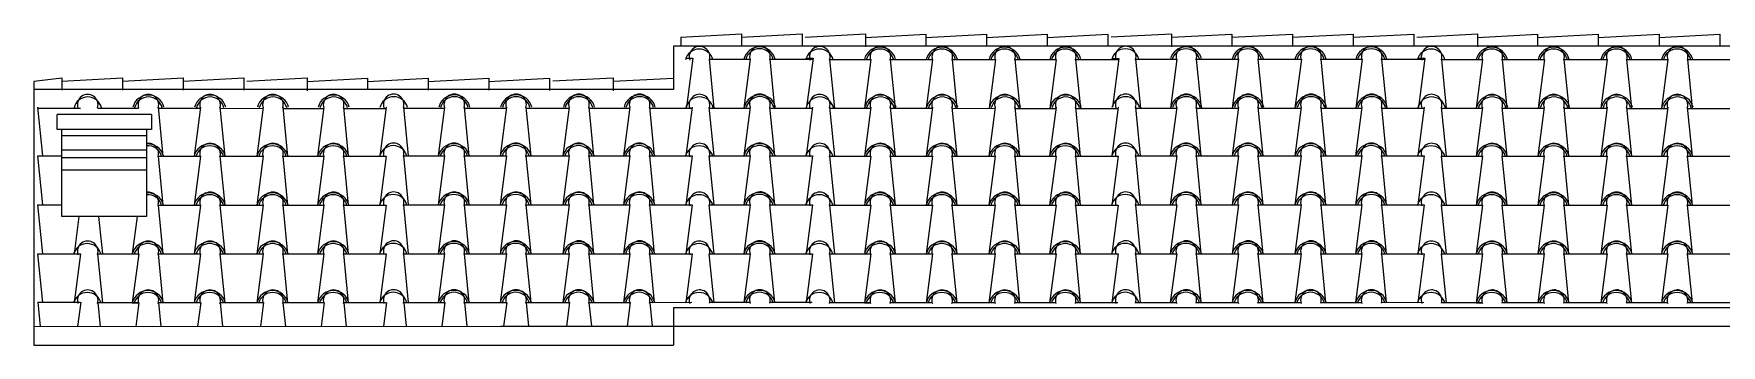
# Model space of a CAD drawing. Header units: millimetres. Extents: x -2768 to 386734, y -140 to 258833.
# Drawn here: x 127447 to 136415, y 145775 to 147428 of the extents above; entities that cross this region are included whole.
import ezdxf

# ---------------------------------------------------------------- set-up
doc = ezdxf.new("R2010")
doc.units = ezdxf.units.MM
doc.layers.add('rilievo', color=7, linetype='Continuous', lineweight=25)
doc.layers.add('TRATTEGGIO_tetto', color=1, linetype='Continuous', lineweight=0)

msp = doc.modelspace()

# ---------------------------------------------------------------- linework, layer by layer
at = {"layer": 'rilievo', "ltscale": 0.13}
for p, q in [((130846.8, 147361.9), (130846.8, 147131.9)), ((143260.3, 147361.9), (130846.8, 147361.9)), ((127446.8, 147131.9), (127446.8, 145774.8)), ((130846.8, 147131.9), (127446.8, 147131.9)), ((128071.8, 146999), (127571.8, 146999)), ((127571.8, 146920.4), (127571.8, 146999)), ((128046.8, 146999), (127596.8, 146999)), ((128071.8, 146999), (128071.8, 146920.4)), ((128071.8, 146920.4), (127571.8, 146920.4)), ((127596.8, 146458.2), (127596.8, 146920.4)), ((128046.8, 146920.4), (127596.8, 146920.4)), ((128046.8, 146920.4), (128046.8, 146458.2)), ((128046.8, 146887), (127596.8, 146887)), ((128046.8, 146810.8), (127596.8, 146810.8)), ((128046.8, 146769.9), (127596.8, 146769.9)), ((128046.8, 146703.1), (127596.8, 146703.1)), ((128046.8, 146458.2), (127596.8, 146458.2)), ((130846.8, 145975.1), (130846.8, 145774.8)), ((130846.8, 145975.1), (144779.9, 145975.1)), ((127446.8, 145874.8), (130846.8, 145875.1)), ((129926.8, 145875.1), (144779.9, 145875.1)), ((127446.8, 145774.8), (130846.8, 145774.8))]:
    msp.add_line(p, q, dxfattribs=at)
at = {"layer": 'TRATTEGGIO_tetto'}
for p, q in [((130885.1, 147409.9), (131207.7, 147426.8)), ((130885.1, 147409.9), (130885.1, 147362.7)), ((131207.6, 147410), (131530.2, 147426.9)), ((131207.7, 147426.8), (131207.6, 147362.8)), ((131207.7, 147426.8), (131207.6, 147361.8)), ((131530.2, 147426.9), (131530.2, 147361.9)), ((131546, 147410), (131867.6, 147426.8)), ((131867.6, 147426.8), (131867.5, 147357.9)), ((131867.6, 147408.6), (132187.8, 147425.3)), ((132187.8, 147425.3), (132187.7, 147364.3)), ((132187.8, 147408.5), (132510.3, 147425.4)), ((132510.3, 147408.6), (132832.9, 147425.5)), ((132510.3, 147425.4), (132510.3, 147361.3)), ((132832.9, 147425.5), (132832.8, 147361.4)), ((132832.9, 147408.6), (133155.4, 147425.6)), ((133155.4, 147425.6), (133155.4, 147360.5)), ((133172.1, 147411.1), (133493.7, 147427.9)), ((133493.7, 147427.9), (133493.6, 147359)), ((133493.7, 147409.7), (133813.9, 147426.4)), ((133813.9, 147426.4), (133813.8, 147365.4)), ((133813.9, 147409.6), (134136.4, 147426.5)), ((134136.4, 147409.7), (134459, 147426.6)), ((134136.4, 147426.5), (134136.4, 147362.4)), ((134459, 147426.6), (134458.9, 147362.5)), ((134459, 147409.7), (134781.5, 147426.6)), ((134781.5, 147426.6), (134781.5, 147361.6)), ((134797.4, 147410.1), (135119, 147426.9)), ((135119, 147426.9), (135119, 147358)), ((135119, 147408.7), (135439.2, 147425.4)), ((135439.2, 147408.6), (135761.8, 147425.5)), ((135439.2, 147425.4), (135439.2, 147364.4)), ((135761.8, 147425.5), (135761.7, 147361.4)), ((135761.8, 147408.7), (136084.3, 147425.6)), ((136084.3, 147425.6), (136084.3, 147361.5)), ((136084.3, 147408.7), (136406.9, 147425.6)), ((136406.9, 147425.6), (136406.9, 147360.6)), ((130915.3, 147298.5), (130949.2, 147298.5)), ((130949.2, 147298.5), (130915.3, 147038.9)), ((131035.5, 147293.4), (131061.4, 147033.9)), ((131036.6, 147293.4), (131253, 147293.4)), ((131221, 147293.4), (131254.9, 147293.4)), ((131254.9, 147293.4), (131221, 147033.9)), ((131358.2, 147293.4), (131384.1, 147033.9)), ((131359.3, 147293.4), (131584.1, 147293.4)), ((131554.3, 147298.7), (131588.2, 147298.7)), ((131588.2, 147298.7), (131554.3, 147039.2)), ((131676.3, 147292.1), (131702.2, 147032.5)), ((131677.4, 147292.1), (131893.4, 147292.1)), ((131861.4, 147292.1), (131895.3, 147292.1)), ((131895.3, 147292.1), (131861.4, 147032.5)), ((131998.6, 147292.1), (132024.5, 147032.5)), ((131999.7, 147292.1), (132221.8, 147292.1)), ((132189.8, 147292.1), (132223.7, 147292.1)), ((132223.7, 147292.1), (132189.8, 147032.5)), ((132327, 147292.1), (132352.9, 147032.5)), ((132328.1, 147292.1), (132555.5, 147292.1)), ((132523.6, 147292.1), (132557.4, 147292.1)), ((132557.4, 147292.1), (132523.6, 147032.5)), ((132660.7, 147292.1), (132686.6, 147032.5)), ((132661.8, 147292.1), (132878.2, 147292.1)), ((132846.2, 147292.1), (132880.1, 147292.1)), ((132880.1, 147292.1), (132846.2, 147032.5)), ((132983.4, 147292.1), (133009.3, 147032.5)), ((132984.5, 147292.1), (133209.3, 147292.1)), ((133179.6, 147297.4), (133213.4, 147297.4)), ((133213.4, 147297.4), (133179.6, 147037.9)), ((133302.4, 147293.1), (133328.3, 147033.6)), ((133303.5, 147293.1), (133519.5, 147293.1)), ((133487.5, 147293.1), (133521.4, 147293.1)), ((133521.4, 147293.1), (133487.5, 147033.6)), ((133624.7, 147293.1), (133650.6, 147033.6)), ((133625.8, 147293.1), (133847.9, 147293.1)), ((133815.9, 147293.1), (133849.8, 147293.1)), ((133849.8, 147293.1), (133815.9, 147033.6)), ((133953.1, 147293.1), (133979, 147033.6)), ((133954.2, 147293.1), (134181.7, 147293.1)), ((134149.7, 147293.1), (134183.5, 147293.1)), ((134183.5, 147293.1), (134149.7, 147033.6)), ((134286.9, 147293.1), (134312.7, 147033.6)), ((134287.9, 147293.1), (134504.3, 147293.1)), ((134506.2, 147293.1), (134472.3, 147033.6)), ((134472.4, 147293.1), (134506.2, 147293.1)), ((134609.5, 147293.1), (134635.4, 147033.6)), ((134610.6, 147293.1), (134835.4, 147293.1)), ((134805.7, 147298.5), (134839.5, 147298.5)), ((134839.5, 147298.5), (134805.7, 147038.9)), ((134927.8, 147292.1), (134953.6, 147032.6)), ((134928.8, 147292.1), (135144.9, 147292.1)), ((135112.9, 147292.1), (135146.7, 147292.1)), ((135146.7, 147292.1), (135112.9, 147032.6)), ((135250.1, 147292.1), (135275.9, 147032.6)), ((135251.2, 147292.1), (135473.3, 147292.1)), ((135441.3, 147292.1), (135475.1, 147292.1)), ((135475.1, 147292.1), (135441.3, 147032.6)), ((135578.5, 147292.1), (135604.3, 147032.6)), ((135579.5, 147292.1), (135807, 147292.1)), ((135775, 147292.1), (135808.9, 147292.1)), ((135808.9, 147292.1), (135775, 147032.6)), ((135912.2, 147292.1), (135938.1, 147032.6)), ((135913.3, 147292.1), (136129.7, 147292.1)), ((136097.7, 147292.1), (136131.6, 147292.1)), ((136131.6, 147292.1), (136097.7, 147032.6)), ((136234.9, 147292.1), (136260.7, 147032.6)), ((136236, 147292.1), (136460.7, 147292.1)), ((127446.8, 147176.5), (127595.5, 147193.4)), ((127446.8, 147174), (127446.8, 147131.9)), ((127595.5, 147193.4), (127595.5, 147129.3)), ((127595.5, 147176.5), (127918.1, 147193.4)), ((127595.5, 147193.4), (127595.5, 147128.3)), ((127918.1, 147193.4), (127918, 147128.4)), ((127918.1, 147176.5), (127918, 147129.2)), ((127918.1, 147176.5), (128240.6, 147193.4)), ((128240.6, 147193.4), (128240.6, 147129.3)), ((128240.6, 147176.5), (128563.2, 147193.4)), ((128240.6, 147193.4), (128240.6, 147128.3)), ((128563.2, 147193.4), (128563.2, 147128.4)), ((128579, 147176.6), (128900.6, 147193.3)), ((128900.6, 147193.3), (128900.5, 147124.4)), ((128900.5, 147175.1), (129220.8, 147191.9)), ((129220.7, 147175.1), (129543.3, 147192)), ((129220.8, 147191.9), (129220.7, 147130.8)), ((129543.3, 147192), (129543.3, 147127.9)), ((129543.3, 147175.1), (129865.9, 147192)), ((129865.9, 147192), (129865.8, 147128)), ((129865.9, 147175.2), (130188.4, 147192.1)), ((130188.4, 147192.1), (130188.4, 147127.1)), ((130205.1, 147177.7), (130526.7, 147194.4)), ((130526.7, 147194.4), (130526.6, 147125.5)), ((130526.7, 147176.2), (130846.9, 147193)), ((130846.9, 147193), (130846.8, 147131.9)), ((127467.4, 147039.2), (127493.3, 146779.7)), ((127468, 147033.2), (127694.4, 147033.1)), ((127786, 147032.6), (128003.8, 147032.5)), ((128107.8, 147037.9), (128133.7, 146778.3)), ((128108.4, 147032.4), (128332.2, 147032.3)), ((128332.9, 147037.9), (128299, 146778.3)), ((128436.2, 147037.9), (128462.1, 146778.3)), ((128436.8, 147032.2), (128665.9, 147032.1)), ((128666.6, 147037.9), (128632.8, 146778.3)), ((128770, 147037.9), (128795.8, 146778.3)), ((128770.5, 147032), (128988.5, 147031.9)), ((128989.3, 147037.9), (128955.4, 146778.3)), ((129092.6, 147037.9), (129118.5, 146778.3)), ((129093.2, 147031.9), (129319.6, 147031.7)), ((129320.4, 147037.9), (129286.5, 146778.3)), ((129411.6, 147038.9), (129437.5, 146779.4)), ((129412.1, 147033.7), (129629.9, 147033.5)), ((129630.6, 147038.9), (129596.7, 146779.4)), ((129733.9, 147038.9), (129759.8, 146779.4)), ((129734.5, 147033.5), (129958.3, 147033.4)), ((129959, 147038.9), (129925.1, 146779.4)), ((130062.3, 147038.9), (130088.2, 146779.4)), ((130062.9, 147033.3), (130292, 147033.2)), ((130292.7, 147038.9), (130258.9, 146779.4)), ((130396.1, 147038.9), (130421.9, 146779.4)), ((130396.6, 147033.1), (130614.6, 147033)), ((130615.4, 147038.9), (130581.5, 146779.4)), ((130718.7, 147038.9), (130744.6, 146779.4)), ((130719.3, 147033), (130945.7, 147032.8)), ((130946.5, 147038.9), (130912.6, 146779.4)), ((131035.1, 147039.2), (131061, 146779.7)), ((131035.7, 147033.4), (131253.7, 147033.3)), ((131254.5, 147039.2), (131220.6, 146779.7)), ((131357.8, 147039.2), (131383.6, 146779.7)), ((131358.4, 147033.2), (131584.7, 147033.1)), ((131585.5, 147039.2), (131551.7, 146779.7)), ((131675.9, 147037.9), (131701.7, 146778.3)), ((131676.4, 147032.6), (131894.2, 147032.5)), ((131894.9, 147037.9), (131861, 146778.3)), ((131998.2, 147037.9), (132024.1, 146778.3)), ((131998.7, 147032.4), (132222.5, 147032.3)), ((132223.3, 147037.9), (132189.4, 146778.3)), ((132326.6, 147037.9), (132352.4, 146778.3)), ((132327.2, 147032.2), (132556.3, 147032.1)), ((132557, 147037.9), (132523.1, 146778.3)), ((132660.3, 147037.9), (132686.2, 146778.3)), ((132660.9, 147032), (132878.9, 147031.9)), ((132879.7, 147037.9), (132845.8, 146778.3)), ((132983, 147037.9), (133008.9, 146778.3)), ((132983.6, 147031.9), (133210, 147031.7)), ((133210.7, 147037.9), (133176.9, 146778.3)), ((133302, 147038.9), (133327.8, 146779.4)), ((133302.5, 147033.7), (133520.3, 147033.5)), ((133521, 147038.9), (133487.1, 146779.4)), ((133624.3, 147038.9), (133650.2, 146779.4)), ((133624.8, 147033.5), (133848.6, 147033.4)), ((133849.4, 147038.9), (133815.5, 146779.4)), ((133952.7, 147038.9), (133978.6, 146779.4)), ((133953.3, 147033.3), (134182.4, 147033.2)), ((134183.1, 147038.9), (134149.2, 146779.4)), ((134286.4, 147038.9), (134312.3, 146779.4)), ((134287, 147033.1), (134505, 147033)), ((134505.8, 147038.9), (134471.9, 146779.4)), ((134609.1, 147038.9), (134635, 146779.4)), ((134609.7, 147033), (134836.1, 147032.8)), ((134836.9, 147038.9), (134803, 146779.4)), ((134927.3, 147037.9), (134953.2, 146778.4)), ((134927.9, 147032.7), (135145.6, 147032.5)), ((135146.3, 147037.9), (135112.5, 146778.4)), ((135249.7, 147037.9), (135275.5, 146778.4)), ((135250.2, 147032.5), (135474, 147032.4)), ((135474.7, 147037.9), (135440.9, 146778.4)), ((135578.1, 147037.9), (135603.9, 146778.4)), ((135578.6, 147032.3), (135807.7, 147032.2)), ((135808.5, 147037.9), (135774.6, 146778.4)), ((135911.8, 147037.9), (135937.6, 146778.4)), ((135912.4, 147032.1), (136130.4, 147032)), ((136131.1, 147037.9), (136097.3, 146778.4)), ((136234.5, 147037.9), (136260.3, 146778.4)), ((136235.1, 147032), (136461.4, 147031.8)), ((127467.4, 146779.7), (127493.3, 146520.1)), ((127468.5, 146779.7), (127596.8, 146779.7)), ((128107.8, 146778.3), (128133.7, 146518.8)), ((128108.9, 146778.3), (128331, 146778.3)), ((128299, 146778.3), (128332.9, 146778.3)), ((128332.9, 146778.3), (128299, 146518.8)), ((128436.2, 146778.3), (128462.1, 146518.8)), ((128437.3, 146778.3), (128664.8, 146778.3)), ((128632.8, 146778.3), (128666.6, 146778.3)), ((128666.6, 146778.3), (128632.8, 146518.8)), ((128770, 146778.3), (128795.8, 146518.8)), ((128771, 146778.3), (128987.4, 146778.3)), ((128989.3, 146778.3), (128955.4, 146518.8)), ((128955.5, 146778.3), (128989.3, 146778.3)), ((129092.6, 146778.3), (129118.5, 146518.8)), ((129093.7, 146778.3), (129318.5, 146778.3)), ((129286.5, 146778.3), (129320.4, 146778.3)), ((129320.4, 146778.3), (129286.5, 146518.8)), ((129411.6, 146779.4), (129437.5, 146519.9)), ((129412.7, 146779.4), (129628.7, 146779.4)), ((129630.6, 146779.4), (129596.7, 146519.9)), ((129596.8, 146779.4), (129630.6, 146779.4)), ((129733.9, 146779.4), (129759.8, 146519.9)), ((129735, 146779.4), (129957.1, 146779.4)), ((129925.1, 146779.4), (129959, 146779.4)), ((129959, 146779.4), (129925.1, 146519.9)), ((130062.3, 146779.4), (130088.2, 146519.9)), ((130063.4, 146779.4), (130290.9, 146779.4)), ((130258.9, 146779.4), (130292.7, 146779.4)), ((130292.7, 146779.4), (130258.9, 146519.9)), ((130396.1, 146779.4), (130421.9, 146519.9)), ((130397.1, 146779.4), (130613.5, 146779.4)), ((130615.4, 146779.4), (130581.5, 146519.9)), ((130581.6, 146779.4), (130615.4, 146779.4)), ((130718.7, 146779.4), (130744.6, 146519.9)), ((130719.8, 146779.4), (130944.6, 146779.4)), ((130912.6, 146779.4), (130946.5, 146779.4)), ((130946.5, 146779.4), (130912.6, 146519.9)), ((131035.1, 146779.7), (131061, 146520.1)), ((131036.2, 146779.7), (131252.6, 146779.7)), ((131220.6, 146779.7), (131254.5, 146779.7)), ((131254.5, 146779.7), (131220.6, 146520.1)), ((131357.8, 146779.7), (131383.6, 146520.1)), ((131358.9, 146779.7), (131583.7, 146779.7)), ((131551.7, 146779.7), (131585.5, 146779.7)), ((131585.5, 146779.7), (131551.7, 146520.1)), ((131675.9, 146778.3), (131701.7, 146518.8)), ((131677, 146778.3), (131893, 146778.3)), ((131861, 146778.3), (131894.9, 146778.3)), ((131894.9, 146778.3), (131861, 146518.8)), ((131998.2, 146778.3), (132024.1, 146518.8)), ((131999.3, 146778.3), (132221.4, 146778.3)), ((132189.4, 146778.3), (132223.3, 146778.3)), ((132223.3, 146778.3), (132189.4, 146518.8)), ((132326.6, 146778.3), (132352.4, 146518.8)), ((132327.7, 146778.3), (132555.1, 146778.3)), ((132557, 146778.3), (132523.1, 146518.8)), ((132523.2, 146778.3), (132557, 146778.3)), ((132660.3, 146778.3), (132686.2, 146518.8)), ((132661.4, 146778.3), (132877.8, 146778.3)), ((132845.8, 146778.3), (132879.7, 146778.3)), ((132879.7, 146778.3), (132845.8, 146518.8)), ((132983, 146778.3), (133008.9, 146518.8)), ((132984.1, 146778.3), (133208.9, 146778.3)), ((133176.9, 146778.3), (133210.7, 146778.3)), ((133210.7, 146778.3), (133176.9, 146518.8)), ((133302, 146779.4), (133327.8, 146519.9)), ((133303.1, 146779.4), (133519.1, 146779.4)), ((133487.1, 146779.4), (133521, 146779.4)), ((133521, 146779.4), (133487.1, 146519.9)), ((133624.3, 146779.4), (133650.2, 146519.9)), ((133625.4, 146779.4), (133847.5, 146779.4)), ((133815.5, 146779.4), (133849.4, 146779.4)), ((133849.4, 146779.4), (133815.5, 146519.9)), ((133952.7, 146779.4), (133978.6, 146519.9)), ((133953.8, 146779.4), (134181.2, 146779.4)), ((134183.1, 146779.4), (134149.2, 146519.9)), ((134149.3, 146779.4), (134183.1, 146779.4)), ((134286.4, 146779.4), (134312.3, 146519.9)), ((134287.5, 146779.4), (134503.9, 146779.4)), ((134471.9, 146779.4), (134505.8, 146779.4)), ((134505.8, 146779.4), (134471.9, 146519.9)), ((134609.1, 146779.4), (134635, 146519.9)), ((134610.2, 146779.4), (134835, 146779.4)), ((134803, 146779.4), (134836.9, 146779.4)), ((134836.9, 146779.4), (134803, 146519.9)), ((134927.3, 146778.4), (134953.2, 146518.9)), ((134928.4, 146778.4), (135144.5, 146778.4)), ((135112.5, 146778.4), (135146.3, 146778.4)), ((135146.3, 146778.4), (135112.5, 146518.9)), ((135249.7, 146778.4), (135275.5, 146518.9)), ((135250.7, 146778.4), (135472.8, 146778.4)), ((135440.9, 146778.4), (135474.7, 146778.4)), ((135474.7, 146778.4), (135440.9, 146518.9)), ((135578.1, 146778.4), (135603.9, 146518.9)), ((135579.1, 146778.4), (135806.6, 146778.4)), ((135774.6, 146778.4), (135808.5, 146778.4)), ((135808.5, 146778.4), (135774.6, 146518.9)), ((135911.8, 146778.4), (135937.6, 146518.9)), ((135912.9, 146778.4), (136129.3, 146778.4)), ((136097.3, 146778.4), (136131.1, 146778.4)), ((136131.1, 146778.4), (136097.3, 146518.9)), ((136234.5, 146778.4), (136260.3, 146518.9)), ((136235.6, 146778.4), (136460.3, 146778.4)), ((127467.4, 146520.1), (127493.3, 146260.6)), ((127468.5, 146520.1), (127596.8, 146520.1)), ((127687.1, 146458.2), (127661.3, 146260.6)), ((127791.6, 146458.2), (127811.4, 146259.3)), ((127996.6, 146458.2), (127970.6, 146259.3)), ((128107.8, 146518.8), (128133.7, 146259.3)), ((128108.9, 146518.8), (128331, 146518.8)), ((128299, 146518.8), (128332.9, 146518.8)), ((128332.9, 146518.8), (128299, 146259.3)), ((128436.2, 146518.8), (128462.1, 146259.3)), ((128437.3, 146518.8), (128664.8, 146518.8)), ((128632.8, 146518.8), (128666.6, 146518.8)), ((128666.6, 146518.8), (128632.8, 146259.3)), ((128770, 146518.8), (128795.8, 146259.3)), ((128771, 146518.8), (128987.4, 146518.8)), ((128989.3, 146518.8), (128955.4, 146259.3)), ((128955.5, 146518.8), (128989.3, 146518.8)), ((129092.6, 146518.8), (129118.5, 146259.3)), ((129093.7, 146518.8), (129318.5, 146518.8)), ((129286.5, 146518.8), (129320.4, 146518.8)), ((129320.4, 146518.8), (129286.5, 146259.3)), ((129411.6, 146519.9), (129437.5, 146260.4)), ((129412.7, 146519.9), (129628.7, 146519.9)), ((129630.6, 146519.9), (129596.7, 146260.4)), ((129596.8, 146519.9), (129630.6, 146519.9)), ((129733.9, 146519.9), (129759.8, 146260.4)), ((129735, 146519.9), (129957.1, 146519.9)), ((129925.1, 146519.9), (129959, 146519.9)), ((129959, 146519.9), (129925.1, 146260.4)), ((130062.3, 146519.9), (130088.2, 146260.4)), ((130063.4, 146519.9), (130290.9, 146519.9)), ((130258.9, 146519.9), (130292.7, 146519.9)), ((130292.7, 146519.9), (130258.9, 146260.4)), ((130396.1, 146519.9), (130421.9, 146260.4)), ((130397.1, 146519.9), (130613.5, 146519.9)), ((130615.4, 146519.9), (130581.5, 146260.4)), ((130581.6, 146519.9), (130615.4, 146519.9)), ((130718.7, 146519.9), (130744.6, 146260.4)), ((130719.8, 146519.9), (130944.6, 146519.9)), ((130912.6, 146519.9), (130946.5, 146519.9)), ((130946.5, 146519.9), (130912.6, 146260.4)), ((131035.1, 146520.1), (131061, 146260.6)), ((131036.2, 146520.1), (131252.6, 146520.1)), ((131220.6, 146520.1), (131254.5, 146520.1)), ((131254.5, 146520.1), (131220.6, 146260.6)), ((131357.8, 146520.1), (131383.6, 146260.6)), ((131358.9, 146520.1), (131583.7, 146520.1)), ((131551.7, 146520.1), (131585.5, 146520.1)), ((131585.5, 146520.1), (131551.7, 146260.6)), ((131675.9, 146518.8), (131701.7, 146259.3)), ((131677, 146518.8), (131893, 146518.8)), ((131861, 146518.8), (131894.9, 146518.8)), ((131894.9, 146518.8), (131861, 146259.3)), ((131998.2, 146518.8), (132024.1, 146259.3)), ((131999.3, 146518.8), (132221.4, 146518.8)), ((132189.4, 146518.8), (132223.3, 146518.8)), ((132223.3, 146518.8), (132189.4, 146259.3)), ((132326.6, 146518.8), (132352.4, 146259.3)), ((132327.7, 146518.8), (132555.1, 146518.8)), ((132557, 146518.8), (132523.1, 146259.3)), ((132523.2, 146518.8), (132557, 146518.8)), ((132660.3, 146518.8), (132686.2, 146259.3)), ((132661.4, 146518.8), (132877.8, 146518.8)), ((132845.8, 146518.8), (132879.7, 146518.8)), ((132879.7, 146518.8), (132845.8, 146259.3)), ((132983, 146518.8), (133008.9, 146259.3)), ((132984.1, 146518.8), (133208.9, 146518.8)), ((133176.9, 146518.8), (133210.7, 146518.8)), ((133210.7, 146518.8), (133176.9, 146259.3)), ((133302, 146519.9), (133327.8, 146260.4)), ((133303.1, 146519.9), (133519.1, 146519.9)), ((133487.1, 146519.9), (133521, 146519.9)), ((133521, 146519.9), (133487.1, 146260.4)), ((133624.3, 146519.9), (133650.2, 146260.4)), ((133625.4, 146519.9), (133847.5, 146519.9)), ((133815.5, 146519.9), (133849.4, 146519.9)), ((133849.4, 146519.9), (133815.5, 146260.4)), ((133952.7, 146519.9), (133978.6, 146260.4)), ((133953.8, 146519.9), (134181.2, 146519.9)), ((134183.1, 146519.9), (134149.2, 146260.4)), ((134149.3, 146519.9), (134183.1, 146519.9)), ((134286.4, 146519.9), (134312.3, 146260.4)), ((134287.5, 146519.9), (134503.9, 146519.9)), ((134471.9, 146519.9), (134505.8, 146519.9)), ((134505.8, 146519.9), (134471.9, 146260.4)), ((134609.1, 146519.9), (134635, 146260.4)), ((134610.2, 146519.9), (134835, 146519.9)), ((134803, 146519.9), (134836.9, 146519.9)), ((134836.9, 146519.9), (134803, 146260.4)), ((134927.3, 146518.9), (134953.2, 146259.4)), ((134928.4, 146518.9), (135144.5, 146518.9)), ((135112.5, 146518.9), (135146.3, 146518.9)), ((135146.3, 146518.9), (135112.5, 146259.4)), ((135249.7, 146518.9), (135275.5, 146259.4)), ((135250.7, 146518.9), (135472.8, 146518.9)), ((135440.9, 146518.9), (135474.7, 146518.9)), ((135474.7, 146518.9), (135440.9, 146259.4)), ((135578.1, 146518.9), (135603.9, 146259.4)), ((135579.1, 146518.9), (135806.6, 146518.9)), ((135774.6, 146518.9), (135808.5, 146518.9)), ((135808.5, 146518.9), (135774.6, 146259.4)), ((135911.8, 146518.9), (135937.6, 146259.4)), ((135912.9, 146518.9), (136129.3, 146518.9)), ((136097.3, 146518.9), (136131.1, 146518.9)), ((136131.1, 146518.9), (136097.3, 146259.4)), ((136234.5, 146518.9), (136260.3, 146259.4)), ((136235.6, 146518.9), (136460.3, 146518.9)), ((127467.4, 146260.6), (127493.3, 146001.1)), ((127468.5, 146260.6), (127693.3, 146260.6)), ((127661.3, 146260.6), (127695.2, 146260.6)), ((127695.2, 146260.6), (127661.3, 146001.1)), ((127785.5, 146259.3), (127811.4, 145999.8)), ((127786.6, 146259.3), (128002.6, 146259.3)), ((127970.6, 146259.3), (128004.5, 146259.3)), ((128004.5, 146259.3), (127970.6, 145999.8)), ((128107.8, 146259.3), (128133.7, 145999.8)), ((128108.9, 146259.3), (128331, 146259.3)), ((128299, 146259.3), (128332.9, 146259.3)), ((128332.9, 146259.3), (128299, 145999.8)), ((128436.2, 146259.3), (128462.1, 145999.8)), ((128437.3, 146259.3), (128664.8, 146259.3)), ((128632.8, 146259.3), (128666.6, 146259.3)), ((128666.6, 146259.3), (128632.8, 145999.8)), ((128770, 146259.3), (128795.8, 145999.8)), ((128771, 146259.3), (128987.4, 146259.3)), ((128989.3, 146259.3), (128955.4, 145999.8)), ((128955.5, 146259.3), (128989.3, 146259.3)), ((129092.6, 146259.3), (129118.5, 145999.8)), ((129093.7, 146259.3), (129318.5, 146259.3)), ((129286.5, 146259.3), (129320.4, 146259.3)), ((129320.4, 146259.3), (129286.5, 145999.8)), ((129411.6, 146260.4), (129437.5, 146000.8)), ((129412.7, 146260.4), (129628.7, 146260.4)), ((129630.6, 146260.4), (129596.7, 146000.8)), ((129596.8, 146260.4), (129630.6, 146260.4)), ((129733.9, 146260.4), (129759.8, 146000.8)), ((129735, 146260.4), (129957.1, 146260.4)), ((129925.1, 146260.4), (129959, 146260.4)), ((129959, 146260.4), (129925.1, 146000.8)), ((130062.3, 146260.4), (130088.2, 146000.8)), ((130063.4, 146260.4), (130290.9, 146260.4)), ((130258.9, 146260.4), (130292.7, 146260.4)), ((130292.7, 146260.4), (130258.9, 146000.8)), ((130396.1, 146260.4), (130421.9, 146000.8)), ((130397.1, 146260.4), (130613.5, 146260.4)), ((130615.4, 146260.4), (130581.5, 146000.8)), ((130581.6, 146260.4), (130615.4, 146260.4)), ((130718.7, 146260.4), (130744.6, 146000.8)), ((130719.8, 146260.4), (130944.6, 146260.4)), ((130912.6, 146260.4), (130946.5, 146260.4)), ((130946.5, 146260.4), (130912.6, 146000.8)), ((131035.1, 146260.6), (131061, 146001.1)), ((131036.2, 146260.6), (131252.6, 146260.6)), ((131220.6, 146260.6), (131254.5, 146260.6)), ((131254.5, 146260.6), (131220.6, 146001.1)), ((131357.8, 146260.6), (131383.6, 146001.1)), ((131358.9, 146260.6), (131583.7, 146260.6)), ((131551.7, 146260.6), (131585.5, 146260.6)), ((131585.5, 146260.6), (131551.7, 146001.1)), ((131675.9, 146259.3), (131701.7, 145999.8)), ((131677, 146259.3), (131893, 146259.3)), ((131861, 146259.3), (131894.9, 146259.3)), ((131894.9, 146259.3), (131861, 145999.8)), ((131998.2, 146259.3), (132024.1, 145999.8)), ((131999.3, 146259.3), (132221.4, 146259.3)), ((132189.4, 146259.3), (132223.3, 146259.3)), ((132223.3, 146259.3), (132189.4, 145999.8)), ((132326.6, 146259.3), (132352.4, 145999.8)), ((132327.7, 146259.3), (132555.1, 146259.3)), ((132557, 146259.3), (132523.1, 145999.8)), ((132523.2, 146259.3), (132557, 146259.3)), ((132660.3, 146259.3), (132686.2, 145999.8)), ((132661.4, 146259.3), (132877.8, 146259.3)), ((132845.8, 146259.3), (132879.7, 146259.3)), ((132879.7, 146259.3), (132845.8, 145999.8)), ((132983, 146259.3), (133008.9, 145999.8)), ((132984.1, 146259.3), (133208.9, 146259.3)), ((133176.9, 146259.3), (133210.7, 146259.3)), ((133210.7, 146259.3), (133176.9, 145999.8)), ((133302, 146260.4), (133327.8, 146000.8)), ((133303.1, 146260.4), (133519.1, 146260.4)), ((133487.1, 146260.4), (133521, 146260.4)), ((133521, 146260.4), (133487.1, 146000.8)), ((133624.3, 146260.4), (133650.2, 146000.8)), ((133625.4, 146260.4), (133847.5, 146260.4)), ((133815.5, 146260.4), (133849.4, 146260.4)), ((133849.4, 146260.4), (133815.5, 146000.8)), ((133952.7, 146260.4), (133978.6, 146000.8)), ((133953.8, 146260.4), (134181.2, 146260.4)), ((134183.1, 146260.4), (134149.2, 146000.8)), ((134149.3, 146260.4), (134183.1, 146260.4)), ((134286.4, 146260.4), (134312.3, 146000.8)), ((134287.5, 146260.4), (134503.9, 146260.4)), ((134471.9, 146260.4), (134505.8, 146260.4)), ((134505.8, 146260.4), (134471.9, 146000.8)), ((134609.1, 146260.4), (134635, 146000.8)), ((134610.2, 146260.4), (134835, 146260.4)), ((134803, 146260.4), (134836.9, 146260.4)), ((134836.9, 146260.4), (134803, 146000.8)), ((134927.3, 146259.4), (134953.2, 145999.9)), ((134928.4, 146259.4), (135144.5, 146259.4)), ((135112.5, 146259.4), (135146.3, 146259.4)), ((135146.3, 146259.4), (135112.5, 145999.9)), ((135249.7, 146259.4), (135275.5, 145999.9)), ((135250.7, 146259.4), (135472.8, 146259.4)), ((135440.9, 146259.4), (135474.7, 146259.4)), ((135474.7, 146259.4), (135440.9, 145999.9)), ((135578.1, 146259.4), (135603.9, 145999.9)), ((135579.1, 146259.4), (135806.6, 146259.4)), ((135774.6, 146259.4), (135808.5, 146259.4)), ((135808.5, 146259.4), (135774.6, 145999.9)), ((135911.8, 146259.4), (135937.6, 145999.9)), ((135912.9, 146259.4), (136129.3, 146259.4)), ((136097.3, 146259.4), (136131.1, 146259.4)), ((136131.1, 146259.4), (136097.3, 145999.9)), ((136234.5, 146259.4), (136260.3, 145999.9)), ((136235.6, 146259.4), (136460.3, 146259.4)), ((127468.9, 146002.6), (127692.9, 146002.7)), ((127468.9, 146002.6), (127481.6, 145874.8)), ((127696.6, 146002.6), (127679.9, 145874.8)), ((127786.8, 146000.6), (128002.4, 146000.7)), ((127787, 146001.3), (127799.6, 145874.8)), ((127970.6, 145999.8), (128004.5, 145999.8)), ((128005.9, 146001.3), (127989.4, 145874.8)), ((128109.2, 146000.8), (128330.7, 146000.9)), ((128109.3, 146001.3), (128121.9, 145874.8)), ((128334.3, 146001.3), (128317.8, 145874.9)), ((128437.6, 146000.9), (128664.4, 146001)), ((128437.7, 146001.3), (128450.3, 145874.9)), ((128668.1, 146001.3), (128651.6, 145874.9)), ((128771.4, 146001.3), (128784, 145874.9)), ((128771.4, 146001.1), (128987.1, 146001.2)), ((128990.8, 146001.3), (128974.3, 145874.9)), ((129094.1, 146001.3), (129318.1, 146001.4)), ((129094.1, 146001.3), (129106.7, 145874.9)), ((129321.8, 146001.3), (129305.3, 145875)), ((129412.9, 146001.7), (129628.5, 146001.8)), ((129413.1, 146002.3), (129425.8, 145875)), ((129596.8, 146000.8), (129630.6, 146000.8)), ((129632, 146002.3), (129615.4, 145875)), ((129735.3, 146001.8), (129956.9, 146002)), ((129735.4, 146002.3), (129748.1, 145875)), ((129960.4, 146002.3), (129943.8, 145875)), ((130063.7, 146002), (130290.5, 146002.1)), ((130063.8, 146002.3), (130076.4, 145875.1)), ((130294.2, 146002.3), (130277.6, 145875.1)), ((130397.5, 146002.2), (130613.2, 146002.3)), ((130397.5, 146002.3), (130410.2, 145875.1)), ((130616.9, 146002.3), (130600.3, 145875.1)), ((130720.2, 146002.3), (130944.2, 146002.5)), ((130720.2, 146002.3), (130732.9, 145875.1)), ((131036.5, 146002.4), (131252.2, 146002.5)), ((131359.2, 146002.6), (131583.3, 146002.7)), ((131677.2, 146000.6), (131892.8, 146000.7)), ((131861, 145999.8), (131894.9, 145999.8)), ((131999.5, 146000.8), (132221.1, 146000.9)), ((132328, 146000.9), (132554.8, 146001)), ((132661.7, 146001.1), (132877.5, 146001.2)), ((132984.5, 146001.3), (133208.5, 146001.4)), ((133303.3, 146001.7), (133518.9, 146001.8)), ((133487.1, 146000.8), (133521, 146000.8)), ((133625.6, 146001.8), (133847.2, 146002)), ((133954.1, 146002), (134180.9, 146002.1)), ((134287.8, 146002.2), (134503.6, 146002.3)), ((134610.6, 146002.3), (134834.6, 146002.5)), ((134928.6, 146000.7), (135144.2, 146000.8)), ((135112.5, 145999.9), (135146.3, 145999.9)), ((135251, 146000.8), (135472.6, 146001)), ((135579.4, 146001), (135806.3, 146001.1)), ((135913.2, 146001.2), (136128.9, 146001.3)), ((136235.9, 146001.4), (136459.9, 146001.5))]:
    msp.add_line(p, q, dxfattribs=at)
for centre, radius, start, end in [((130985.3, 147305.8), 54.9, 342.57352, 199.11127), ((131303.9, 147273), 85.3, 13.8366, 166.1634), ((131306.1, 147307), 54.9, 342.57352, 199.11127), ((131624.2, 147305.7), 54.9, 342.57352, 199.11127), ((131944.3, 147271.6), 85.3, 13.8366, 166.1634), ((131946.6, 147305.7), 54.9, 342.57352, 199.11127), ((132272.7, 147271.6), 85.3, 13.8366, 166.1634), ((132275, 147305.7), 54.9, 342.57352, 199.11127), ((132606.4, 147271.6), 85.3, 13.8366, 166.1634), ((132608.7, 147305.7), 54.9, 342.57352, 199.11127), ((132929.1, 147271.6), 85.3, 13.8366, 166.1634), ((132931.4, 147305.7), 54.9, 342.57352, 199.11127), ((133250.4, 147306.8), 54.9, 342.57352, 199.11127), ((133570.4, 147272.7), 85.3, 13.8366, 166.1634), ((133572.7, 147306.8), 54.9, 342.57352, 199.11127), ((133898.8, 147272.7), 85.3, 13.8366, 166.1634), ((133901.1, 147306.8), 54.9, 342.57352, 199.11127), ((134232.5, 147272.7), 85.3, 13.8366, 166.1634), ((134234.8, 147306.8), 54.9, 342.57352, 199.11127), ((134555.2, 147272.7), 85.3, 13.8366, 166.1634), ((134557.5, 147306.8), 54.9, 342.57352, 199.11127), ((134875.7, 147305.8), 54.9, 342.57352, 199.11127), ((135195.7, 147271.7), 85.3, 13.8366, 166.1634), ((135198, 147305.8), 54.9, 342.57352, 199.11127), ((135524.1, 147271.7), 85.3, 13.8366, 166.1634), ((135526.4, 147305.8), 54.9, 342.57352, 199.11127), ((135857.9, 147271.7), 85.3, 13.8366, 166.1634), ((135860.1, 147305.8), 54.9, 342.57352, 199.11127), ((136180.5, 147271.7), 85.3, 13.8366, 166.1634), ((136182.8, 147305.8), 54.9, 342.57352, 199.11127), ((130983.1, 147271.7), 75.3, 13.8366, 166.1634), ((131303.9, 147273), 75.3, 13.8366, 166.1634), ((131622, 147271.6), 75.3, 13.8366, 166.1634), ((131944.3, 147271.6), 75.3, 13.8366, 166.1634), ((132272.7, 147271.6), 75.3, 13.8366, 166.1634), ((132606.4, 147271.6), 75.3, 13.8366, 166.1634), ((132929.1, 147271.6), 75.3, 13.8366, 166.1634), ((133248.1, 147272.7), 75.3, 13.8366, 166.1634), ((133570.4, 147272.7), 75.3, 13.8366, 166.1634), ((133898.8, 147272.7), 75.3, 13.8366, 166.1634), ((134232.5, 147272.7), 75.3, 13.8366, 166.1634), ((134555.2, 147272.7), 75.3, 13.8366, 166.1634), ((134873.4, 147271.7), 75.3, 13.8366, 166.1634), ((135195.7, 147271.7), 75.3, 13.8366, 166.1634), ((135524.1, 147271.7), 75.3, 13.8366, 166.1634), ((135857.9, 147271.7), 75.3, 13.8366, 166.1634), ((136180.5, 147271.7), 75.3, 13.8366, 166.1634), ((127733.9, 147017.4), 75.3, 13.8366, 166.1634), ((127733.5, 147051.5), 54.9, 342.57352, 199.11127), ((128056.2, 147017.4), 85.3, 13.8366, 166.1634), ((128056.2, 147017.4), 75.3, 13.8366, 166.1634), ((128055.8, 147051.5), 54.9, 342.57352, 199.11127), ((128384.6, 147017.4), 85.3, 13.8366, 166.1634), ((128384.6, 147017.4), 75.3, 13.8366, 166.1634), ((128384.2, 147051.5), 54.9, 342.57352, 199.11127), ((128718.3, 147017.4), 85.3, 13.8366, 166.1634), ((128718.3, 147017.4), 75.3, 13.8366, 166.1634), ((128717.9, 147051.5), 54.9, 342.57352, 199.11127), ((129041, 147017.4), 85.3, 13.8366, 166.1634), ((129041, 147017.4), 75.3, 13.8366, 166.1634), ((129040.6, 147051.5), 54.9, 342.57352, 199.11127), ((129360, 147018.5), 75.3, 13.8366, 166.1634), ((129359.6, 147052.6), 54.9, 342.57352, 199.11127), ((129682.3, 147018.5), 85.3, 13.8366, 166.1634), ((129682.3, 147018.5), 75.3, 13.8366, 166.1634), ((129681.9, 147052.6), 54.9, 342.57352, 199.11127), ((130010.7, 147018.5), 85.3, 13.8366, 166.1634), ((130010.7, 147018.5), 75.3, 13.8366, 166.1634), ((130010.3, 147052.6), 54.9, 342.57352, 199.11127), ((130344.4, 147018.5), 85.3, 13.8366, 166.1634), ((130344.4, 147018.5), 75.3, 13.8366, 166.1634), ((130344, 147052.6), 54.9, 342.57352, 199.11127), ((130667.1, 147018.5), 85.3, 13.8366, 166.1634), ((130667.1, 147018.5), 75.3, 13.8366, 166.1634), ((130666.7, 147052.6), 54.9, 342.57352, 199.11127), ((130985.3, 147017.5), 75.3, 13.8366, 166.1634), ((130984.9, 147051.6), 54.9, 342.57352, 199.11127), ((131306.1, 147018.8), 85.3, 13.8366, 166.1634), ((131306.1, 147018.8), 75.3, 13.8366, 166.1634), ((131305.7, 147052.8), 54.9, 342.57352, 199.11127), ((131624.2, 147017.4), 75.3, 13.8366, 166.1634), ((131623.8, 147051.5), 54.9, 342.57352, 199.11127), ((131946.5, 147017.4), 85.3, 13.8366, 166.1634), ((131946.5, 147017.4), 75.3, 13.8366, 166.1634), ((131946.1, 147051.5), 54.9, 342.57352, 199.11127), ((132274.9, 147017.4), 85.3, 13.8366, 166.1634), ((132274.9, 147017.4), 75.3, 13.8366, 166.1634), ((132274.5, 147051.5), 54.9, 342.57352, 199.11127), ((132608.7, 147017.4), 85.3, 13.8366, 166.1634), ((132608.7, 147017.4), 75.3, 13.8366, 166.1634), ((132608.3, 147051.5), 54.9, 342.57352, 199.11127), ((132931.3, 147017.4), 85.3, 13.8366, 166.1634), ((132931.3, 147017.4), 75.3, 13.8366, 166.1634), ((132931, 147051.5), 54.9, 342.57352, 199.11127), ((133250.3, 147018.5), 75.3, 13.8366, 166.1634), ((133249.9, 147052.6), 54.9, 342.57352, 199.11127), ((133572.6, 147018.5), 85.3, 13.8366, 166.1634), ((133572.6, 147018.5), 75.3, 13.8366, 166.1634), ((133572.2, 147052.6), 54.9, 342.57352, 199.11127), ((133901, 147018.5), 85.3, 13.8366, 166.1634), ((133901, 147018.5), 75.3, 13.8366, 166.1634), ((133900.6, 147052.6), 54.9, 342.57352, 199.11127), ((134234.8, 147018.5), 85.3, 13.8366, 166.1634), ((134234.8, 147018.5), 75.3, 13.8366, 166.1634), ((134234.4, 147052.6), 54.9, 342.57352, 199.11127), ((134557.5, 147018.5), 85.3, 13.8366, 166.1634), ((134557.5, 147018.5), 75.3, 13.8366, 166.1634), ((134557.1, 147052.6), 54.9, 342.57352, 199.11127), ((134875.7, 147017.5), 75.3, 13.8366, 166.1634), ((134875.3, 147051.6), 54.9, 342.57352, 199.11127), ((135198, 147017.5), 85.3, 13.8366, 166.1634), ((135198, 147017.5), 75.3, 13.8366, 166.1634), ((135197.6, 147051.6), 54.9, 342.57352, 199.11127), ((135526.4, 147017.5), 85.3, 13.8366, 166.1634), ((135526.4, 147017.5), 75.3, 13.8366, 166.1634), ((135526, 147051.6), 54.9, 342.57352, 199.11127), ((135860.1, 147017.5), 85.3, 13.8366, 166.1634), ((135860.1, 147017.5), 75.3, 13.8366, 166.1634), ((135859.7, 147051.6), 54.9, 342.57352, 199.11127), ((136182.8, 147017.5), 85.3, 13.8366, 166.1634), ((136182.8, 147017.5), 75.3, 13.8366, 166.1634), ((136182.4, 147051.6), 54.9, 342.57352, 199.11127), ((128055.8, 146791.9), 54.9, 342.57352, 99.38868), ((128053.5, 146757.9), 85.3, 13.8366, 94.48596), ((128053.5, 146757.9), 75.3, 13.8366, 95.0829), ((128381.9, 146757.9), 85.3, 13.8366, 166.1634), ((128381.9, 146757.9), 75.3, 13.8366, 166.1634), ((128384.2, 146791.9), 54.9, 342.57352, 199.11127), ((128715.6, 146757.9), 85.3, 13.8366, 166.1634), ((128715.6, 146757.9), 75.3, 13.8366, 166.1634), ((128717.9, 146791.9), 54.9, 342.57352, 199.11127), ((129038.3, 146757.9), 85.3, 13.8366, 166.1634), ((129038.3, 146757.9), 75.3, 13.8366, 166.1634), ((129040.6, 146791.9), 54.9, 342.57352, 199.11127), ((129357.3, 146759), 75.3, 13.8366, 166.1634), ((129359.6, 146793), 54.9, 342.57352, 199.11127), ((129679.6, 146759), 85.3, 13.8366, 166.1634), ((129679.6, 146759), 75.3, 13.8366, 166.1634), ((129681.9, 146793), 54.9, 342.57352, 199.11127), ((130008, 146759), 85.3, 13.8366, 166.1634), ((130008, 146759), 75.3, 13.8366, 166.1634), ((130010.3, 146793), 54.9, 342.57352, 199.11127), ((130341.7, 146759), 85.3, 13.8366, 166.1634), ((130341.7, 146759), 75.3, 13.8366, 166.1634), ((130344, 146793), 54.9, 342.57352, 199.11127), ((130664.4, 146759), 85.3, 13.8366, 166.1634), ((130664.4, 146759), 75.3, 13.8366, 166.1634), ((130666.7, 146793), 54.9, 342.57352, 199.11127), ((130982.6, 146758), 75.3, 13.8366, 166.1634), ((130984.9, 146792), 54.9, 342.57352, 199.11127), ((131303.5, 146759.2), 85.3, 13.8366, 166.1634), ((131303.5, 146759.2), 75.3, 13.8366, 166.1634), ((131305.7, 146793.3), 54.9, 342.57352, 199.11127), ((131621.6, 146757.9), 75.3, 13.8366, 166.1634), ((131623.8, 146791.9), 54.9, 342.57352, 199.11127), ((131943.9, 146757.9), 85.3, 13.8366, 166.1634), ((131943.9, 146757.9), 75.3, 13.8366, 166.1634), ((131946.1, 146791.9), 54.9, 342.57352, 199.11127), ((132272.3, 146757.9), 85.3, 13.8366, 166.1634), ((132272.3, 146757.9), 75.3, 13.8366, 166.1634), ((132274.5, 146791.9), 54.9, 342.57352, 199.11127), ((132606, 146757.9), 85.3, 13.8366, 166.1634), ((132606, 146757.9), 75.3, 13.8366, 166.1634), ((132608.3, 146791.9), 54.9, 342.57352, 199.11127), ((132928.7, 146757.9), 85.3, 13.8366, 166.1634), ((132928.7, 146757.9), 75.3, 13.8366, 166.1634), ((132931, 146791.9), 54.9, 342.57352, 199.11127), ((133247.7, 146759), 75.3, 13.8366, 166.1634), ((133249.9, 146793), 54.9, 342.57352, 199.11127), ((133570, 146759), 85.3, 13.8366, 166.1634), ((133570, 146759), 75.3, 13.8366, 166.1634), ((133572.2, 146793), 54.9, 342.57352, 199.11127), ((133898.4, 146759), 85.3, 13.8366, 166.1634), ((133898.4, 146759), 75.3, 13.8366, 166.1634), ((133900.6, 146793), 54.9, 342.57352, 199.11127), ((134232.1, 146759), 85.3, 13.8366, 166.1634), ((134232.1, 146759), 75.3, 13.8366, 166.1634), ((134234.4, 146793), 54.9, 342.57352, 199.11127), ((134554.8, 146759), 85.3, 13.8366, 166.1634), ((134554.8, 146759), 75.3, 13.8366, 166.1634), ((134557.1, 146793), 54.9, 342.57352, 199.11127), ((134873, 146758), 75.3, 13.8366, 166.1634), ((134875.3, 146792), 54.9, 342.57352, 199.11127), ((135195.3, 146758), 85.3, 13.8366, 166.1634), ((135195.3, 146758), 75.3, 13.8366, 166.1634), ((135197.6, 146792), 54.9, 342.57352, 199.11127), ((135523.7, 146758), 85.3, 13.8366, 166.1634), ((135523.7, 146758), 75.3, 13.8366, 166.1634), ((135526, 146792), 54.9, 342.57352, 199.11127), ((135857.5, 146758), 85.3, 13.8366, 166.1634), ((135857.5, 146758), 75.3, 13.8366, 166.1634), ((135859.7, 146792), 54.9, 342.57352, 199.11127), ((136180.1, 146758), 85.3, 13.8366, 166.1634), ((136180.1, 146758), 75.3, 13.8366, 166.1634), ((136182.4, 146792), 54.9, 342.57352, 199.11127), ((128055.8, 146532.4), 54.9, 342.57352, 99.38868), ((128053.5, 146498.4), 85.3, 13.8366, 94.48596), ((128053.5, 146498.4), 75.3, 13.8366, 95.0829), ((128381.9, 146498.4), 85.3, 13.8366, 166.1634), ((128381.9, 146498.4), 75.3, 13.8366, 166.1634), ((128384.2, 146532.4), 54.9, 342.57352, 199.11127), ((128715.6, 146498.4), 85.3, 13.8366, 166.1634), ((128715.6, 146498.4), 75.3, 13.8366, 166.1634), ((128717.9, 146532.4), 54.9, 342.57352, 199.11127), ((129038.3, 146498.4), 85.3, 13.8366, 166.1634), ((129038.3, 146498.4), 75.3, 13.8366, 166.1634), ((129040.6, 146532.4), 54.9, 342.57352, 199.11127), ((129357.3, 146499.5), 75.3, 13.8366, 166.1634), ((129359.6, 146533.5), 54.9, 342.57352, 199.11127), ((129679.6, 146499.5), 85.3, 13.8366, 166.1634), ((129679.6, 146499.5), 75.3, 13.8366, 166.1634), ((129681.9, 146533.5), 54.9, 342.57352, 199.11127), ((130008, 146499.5), 85.3, 13.8366, 166.1634), ((130008, 146499.5), 75.3, 13.8366, 166.1634), ((130010.3, 146533.5), 54.9, 342.57352, 199.11127), ((130341.7, 146499.5), 85.3, 13.8366, 166.1634), ((130341.7, 146499.5), 75.3, 13.8366, 166.1634), ((130344, 146533.5), 54.9, 342.57352, 199.11127), ((130664.4, 146499.5), 85.3, 13.8366, 166.1634), ((130664.4, 146499.5), 75.3, 13.8366, 166.1634), ((130666.7, 146533.5), 54.9, 342.57352, 199.11127), ((130982.6, 146498.5), 75.3, 13.8366, 166.1634), ((130984.9, 146532.5), 54.9, 342.57352, 199.11127), ((131303.5, 146499.7), 85.3, 13.8366, 166.1634), ((131303.5, 146499.7), 75.3, 13.8366, 166.1634), ((131305.7, 146533.8), 54.9, 342.57352, 199.11127), ((131621.6, 146498.4), 75.3, 13.8366, 166.1634), ((131623.8, 146532.4), 54.9, 342.57352, 199.11127), ((131943.9, 146498.4), 85.3, 13.8366, 166.1634), ((131943.9, 146498.4), 75.3, 13.8366, 166.1634), ((131946.1, 146532.4), 54.9, 342.57352, 199.11127), ((132272.3, 146498.4), 85.3, 13.8366, 166.1634), ((132272.3, 146498.4), 75.3, 13.8366, 166.1634), ((132274.5, 146532.4), 54.9, 342.57352, 199.11127), ((132606, 146498.4), 85.3, 13.8366, 166.1634), ((132606, 146498.4), 75.3, 13.8366, 166.1634), ((132608.3, 146532.4), 54.9, 342.57352, 199.11127), ((132928.7, 146498.4), 85.3, 13.8366, 166.1634), ((132928.7, 146498.4), 75.3, 13.8366, 166.1634), ((132931, 146532.4), 54.9, 342.57352, 199.11127), ((133247.7, 146499.5), 75.3, 13.8366, 166.1634), ((133249.9, 146533.5), 54.9, 342.57352, 199.11127), ((133570, 146499.5), 85.3, 13.8366, 166.1634), ((133570, 146499.5), 75.3, 13.8366, 166.1634), ((133572.2, 146533.5), 54.9, 342.57352, 199.11127), ((133898.4, 146499.5), 85.3, 13.8366, 166.1634), ((133898.4, 146499.5), 75.3, 13.8366, 166.1634), ((133900.6, 146533.5), 54.9, 342.57352, 199.11127), ((134232.1, 146499.5), 85.3, 13.8366, 166.1634), ((134232.1, 146499.5), 75.3, 13.8366, 166.1634), ((134234.4, 146533.5), 54.9, 342.57352, 199.11127), ((134554.8, 146499.5), 85.3, 13.8366, 166.1634), ((134554.8, 146499.5), 75.3, 13.8366, 166.1634), ((134557.1, 146533.5), 54.9, 342.57352, 199.11127), ((134873, 146498.5), 75.3, 13.8366, 166.1634), ((134875.3, 146532.5), 54.9, 342.57352, 199.11127), ((135195.3, 146498.5), 85.3, 13.8366, 166.1634), ((135195.3, 146498.5), 75.3, 13.8366, 166.1634), ((135197.6, 146532.5), 54.9, 342.57352, 199.11127), ((135523.7, 146498.5), 85.3, 13.8366, 166.1634), ((135523.7, 146498.5), 75.3, 13.8366, 166.1634), ((135526, 146532.5), 54.9, 342.57352, 199.11127), ((135857.5, 146498.5), 85.3, 13.8366, 166.1634), ((135857.5, 146498.5), 75.3, 13.8366, 166.1634), ((135859.7, 146532.5), 54.9, 342.57352, 199.11127), ((136180.1, 146498.5), 85.3, 13.8366, 166.1634), ((136180.1, 146498.5), 75.3, 13.8366, 166.1634), ((136182.4, 146532.5), 54.9, 342.57352, 199.11127), ((127731.2, 146238.9), 75.3, 13.8366, 166.1634), ((127733.5, 146272.9), 54.9, 342.57352, 199.11127), ((128053.5, 146238.9), 85.3, 13.8366, 166.1634), ((128053.5, 146238.9), 75.3, 13.8366, 166.1634), ((128055.8, 146272.9), 54.9, 342.57352, 199.11127), ((128381.9, 146238.9), 85.3, 13.8366, 166.1634), ((128381.9, 146238.9), 75.3, 13.8366, 166.1634), ((128384.2, 146272.9), 54.9, 342.57352, 199.11127), ((128715.6, 146238.9), 85.3, 13.8366, 166.1634), ((128715.6, 146238.9), 75.3, 13.8366, 166.1634), ((128717.9, 146272.9), 54.9, 342.57352, 199.11127), ((129038.3, 146238.9), 85.3, 13.8366, 166.1634), ((129038.3, 146238.9), 75.3, 13.8366, 166.1634), ((129040.6, 146272.9), 54.9, 342.57352, 199.11127), ((129357.3, 146240), 75.3, 13.8366, 166.1634), ((129359.6, 146274), 54.9, 342.57352, 199.11127), ((129679.6, 146240), 85.3, 13.8366, 166.1634), ((129679.6, 146240), 75.3, 13.8366, 166.1634), ((129681.9, 146274), 54.9, 342.57352, 199.11127), ((130008, 146240), 85.3, 13.8366, 166.1634), ((130008, 146240), 75.3, 13.8366, 166.1634), ((130010.3, 146274), 54.9, 342.57352, 199.11127), ((130341.7, 146240), 85.3, 13.8366, 166.1634), ((130341.7, 146240), 75.3, 13.8366, 166.1634), ((130344, 146274), 54.9, 342.57352, 199.11127), ((130664.4, 146240), 85.3, 13.8366, 166.1634), ((130664.4, 146240), 75.3, 13.8366, 166.1634), ((130666.7, 146274), 54.9, 342.57352, 199.11127), ((130982.6, 146239), 75.3, 13.8366, 166.1634), ((130984.9, 146273), 54.9, 342.57352, 199.11127), ((131303.5, 146240.2), 85.3, 13.8366, 166.1634), ((131303.5, 146240.2), 75.3, 13.8366, 166.1634), ((131305.7, 146274.2), 54.9, 342.57352, 199.11127), ((131621.6, 146238.9), 75.3, 13.8366, 166.1634), ((131623.8, 146272.9), 54.9, 342.57352, 199.11127), ((131943.9, 146238.9), 85.3, 13.8366, 166.1634), ((131943.9, 146238.9), 75.3, 13.8366, 166.1634), ((131946.1, 146272.9), 54.9, 342.57352, 199.11127), ((132272.3, 146238.9), 85.3, 13.8366, 166.1634), ((132272.3, 146238.9), 75.3, 13.8366, 166.1634), ((132274.5, 146272.9), 54.9, 342.57352, 199.11127), ((132606, 146238.9), 85.3, 13.8366, 166.1634), ((132606, 146238.9), 75.3, 13.8366, 166.1634), ((132608.3, 146272.9), 54.9, 342.57352, 199.11127), ((132928.7, 146238.9), 85.3, 13.8366, 166.1634), ((132928.7, 146238.9), 75.3, 13.8366, 166.1634), ((132931, 146272.9), 54.9, 342.57352, 199.11127), ((133247.7, 146240), 75.3, 13.8366, 166.1634), ((133249.9, 146274), 54.9, 342.57352, 199.11127), ((133570, 146240), 85.3, 13.8366, 166.1634), ((133570, 146240), 75.3, 13.8366, 166.1634), ((133572.2, 146274), 54.9, 342.57352, 199.11127), ((133898.4, 146240), 85.3, 13.8366, 166.1634), ((133898.4, 146240), 75.3, 13.8366, 166.1634), ((133900.6, 146274), 54.9, 342.57352, 199.11127), ((134232.1, 146240), 85.3, 13.8366, 166.1634), ((134232.1, 146240), 75.3, 13.8366, 166.1634), ((134234.4, 146274), 54.9, 342.57352, 199.11127), ((134554.8, 146240), 85.3, 13.8366, 166.1634), ((134554.8, 146240), 75.3, 13.8366, 166.1634), ((134557.1, 146274), 54.9, 342.57352, 199.11127), ((134873, 146239), 75.3, 13.8366, 166.1634), ((134875.3, 146273), 54.9, 342.57352, 199.11127), ((135195.3, 146239), 85.3, 13.8366, 166.1634), ((135195.3, 146239), 75.3, 13.8366, 166.1634), ((135197.6, 146273), 54.9, 342.57352, 199.11127), ((135523.7, 146239), 85.3, 13.8366, 166.1634), ((135523.7, 146239), 75.3, 13.8366, 166.1634), ((135526, 146273), 54.9, 342.57352, 199.11127), ((135857.5, 146239), 85.3, 13.8366, 166.1634), ((135857.5, 146239), 75.3, 13.8366, 166.1634), ((135859.7, 146273), 54.9, 342.57352, 199.11127), ((136180.1, 146239), 85.3, 13.8366, 166.1634), ((136180.1, 146239), 75.3, 13.8366, 166.1634), ((136182.4, 146273), 54.9, 342.57352, 199.11127), ((127731.2, 145979.4), 75.3, 13.8366, 166.1634), ((127733.5, 146013.4), 54.9, 342.57352, 199.11127), ((128053.5, 145979.4), 85.3, 13.8366, 166.1634), ((128053.5, 145979.4), 75.3, 13.8366, 166.1634), ((128055.8, 146013.4), 54.9, 342.57352, 199.11127), ((128381.9, 145979.4), 85.3, 13.8366, 166.1634), ((128381.9, 145979.4), 75.3, 13.8366, 166.1634), ((128384.2, 146013.4), 54.9, 342.57352, 199.11127), ((128715.6, 145979.4), 85.3, 13.8366, 166.1634), ((128715.6, 145979.4), 75.3, 13.8366, 166.1634), ((128717.9, 146013.4), 54.9, 342.57352, 199.11127), ((129038.3, 145979.4), 85.3, 13.8366, 166.1634), ((129038.3, 145979.4), 75.3, 13.8366, 166.1634), ((129040.6, 146013.4), 54.9, 342.57352, 199.11127), ((129357.3, 145980.4), 75.3, 13.8366, 166.1634), ((129359.6, 146014.5), 54.9, 342.57352, 199.11127), ((129679.6, 145980.4), 85.3, 13.8366, 166.1634), ((129679.6, 145980.4), 75.3, 13.8366, 166.1634), ((129681.9, 146014.5), 54.9, 342.57352, 199.11127), ((130008, 145980.4), 85.3, 13.8366, 166.1634), ((130008, 145980.4), 75.3, 13.8366, 166.1634), ((130010.3, 146014.5), 54.9, 342.57352, 199.11127), ((130341.7, 145980.4), 85.3, 13.8366, 166.1634), ((130341.7, 145980.4), 75.3, 13.8366, 166.1634), ((130344, 146014.5), 54.9, 342.57352, 199.11127), ((130664.4, 145980.4), 85.3, 13.8366, 166.1634), ((130664.4, 145980.4), 75.3, 13.8366, 166.1634), ((130666.7, 146014.5), 54.9, 342.57352, 199.11127), ((130982.6, 145979.4), 75.3, 13.8366, 166.1634), ((130984.9, 146013.5), 54.9, 342.57352, 199.11127), ((131303.5, 145980.7), 85.3, 13.8366, 166.1634), ((131303.5, 145980.7), 75.3, 13.8366, 166.1634), ((131305.7, 146014.7), 54.9, 342.57352, 199.11127), ((131621.6, 145979.4), 75.3, 13.8366, 166.1634), ((131623.8, 146013.4), 54.9, 342.57352, 199.11127), ((131943.9, 145979.4), 85.3, 13.8366, 166.1634), ((131943.9, 145979.4), 75.3, 13.8366, 166.1634), ((131946.1, 146013.4), 54.9, 342.57352, 199.11127), ((132272.3, 145979.4), 85.3, 13.8366, 166.1634), ((132272.3, 145979.4), 75.3, 13.8366, 166.1634), ((132274.5, 146013.4), 54.9, 342.57352, 199.11127), ((132606, 145979.4), 85.3, 13.8366, 166.1634), ((132606, 145979.4), 75.3, 13.8366, 166.1634), ((132608.3, 146013.4), 54.9, 342.57352, 199.11127), ((132928.7, 145979.4), 85.3, 13.8366, 166.1634), ((132928.7, 145979.4), 75.3, 13.8366, 166.1634), ((132931, 146013.4), 54.9, 342.57352, 199.11127), ((133247.7, 145980.4), 75.3, 13.8366, 166.1634), ((133249.9, 146014.5), 54.9, 342.57352, 199.11127), ((133570, 145980.4), 85.3, 13.8366, 166.1634), ((133570, 145980.4), 75.3, 13.8366, 166.1634), ((133572.2, 146014.5), 54.9, 342.57352, 199.11127), ((133898.4, 145980.4), 85.3, 13.8366, 166.1634), ((133898.4, 145980.4), 75.3, 13.8366, 166.1634), ((133900.6, 146014.5), 54.9, 342.57352, 199.11127), ((134232.1, 145980.4), 85.3, 13.8366, 166.1634), ((134232.1, 145980.4), 75.3, 13.8366, 166.1634), ((134234.4, 146014.5), 54.9, 342.57352, 199.11127), ((134554.8, 145980.4), 85.3, 13.8366, 166.1634), ((134554.8, 145980.4), 75.3, 13.8366, 166.1634), ((134557.1, 146014.5), 54.9, 342.57352, 199.11127), ((134873, 145979.4), 75.3, 13.8366, 166.1634), ((134875.3, 146013.5), 54.9, 342.57352, 199.11127), ((135195.3, 145979.4), 85.3, 13.8366, 166.1634), ((135195.3, 145979.4), 75.3, 13.8366, 166.1634), ((135197.6, 146013.5), 54.9, 342.57352, 199.11127), ((135523.7, 145979.4), 85.3, 13.8366, 166.1634), ((135523.7, 145979.4), 75.3, 13.8366, 166.1634), ((135526, 146013.5), 54.9, 342.57352, 199.11127), ((135857.5, 145979.4), 85.3, 13.8366, 166.1634), ((135857.5, 145979.4), 75.3, 13.8366, 166.1634), ((135859.7, 146013.5), 54.9, 342.57352, 199.11127), ((136180.1, 145979.4), 85.3, 13.8366, 166.1634), ((136180.1, 145979.4), 75.3, 13.8366, 166.1634), ((136182.4, 146013.5), 54.9, 342.57352, 199.11127)]:
    msp.add_arc(centre, radius, start, end, dxfattribs=at)

doc.saveas('drawing.dxf')
